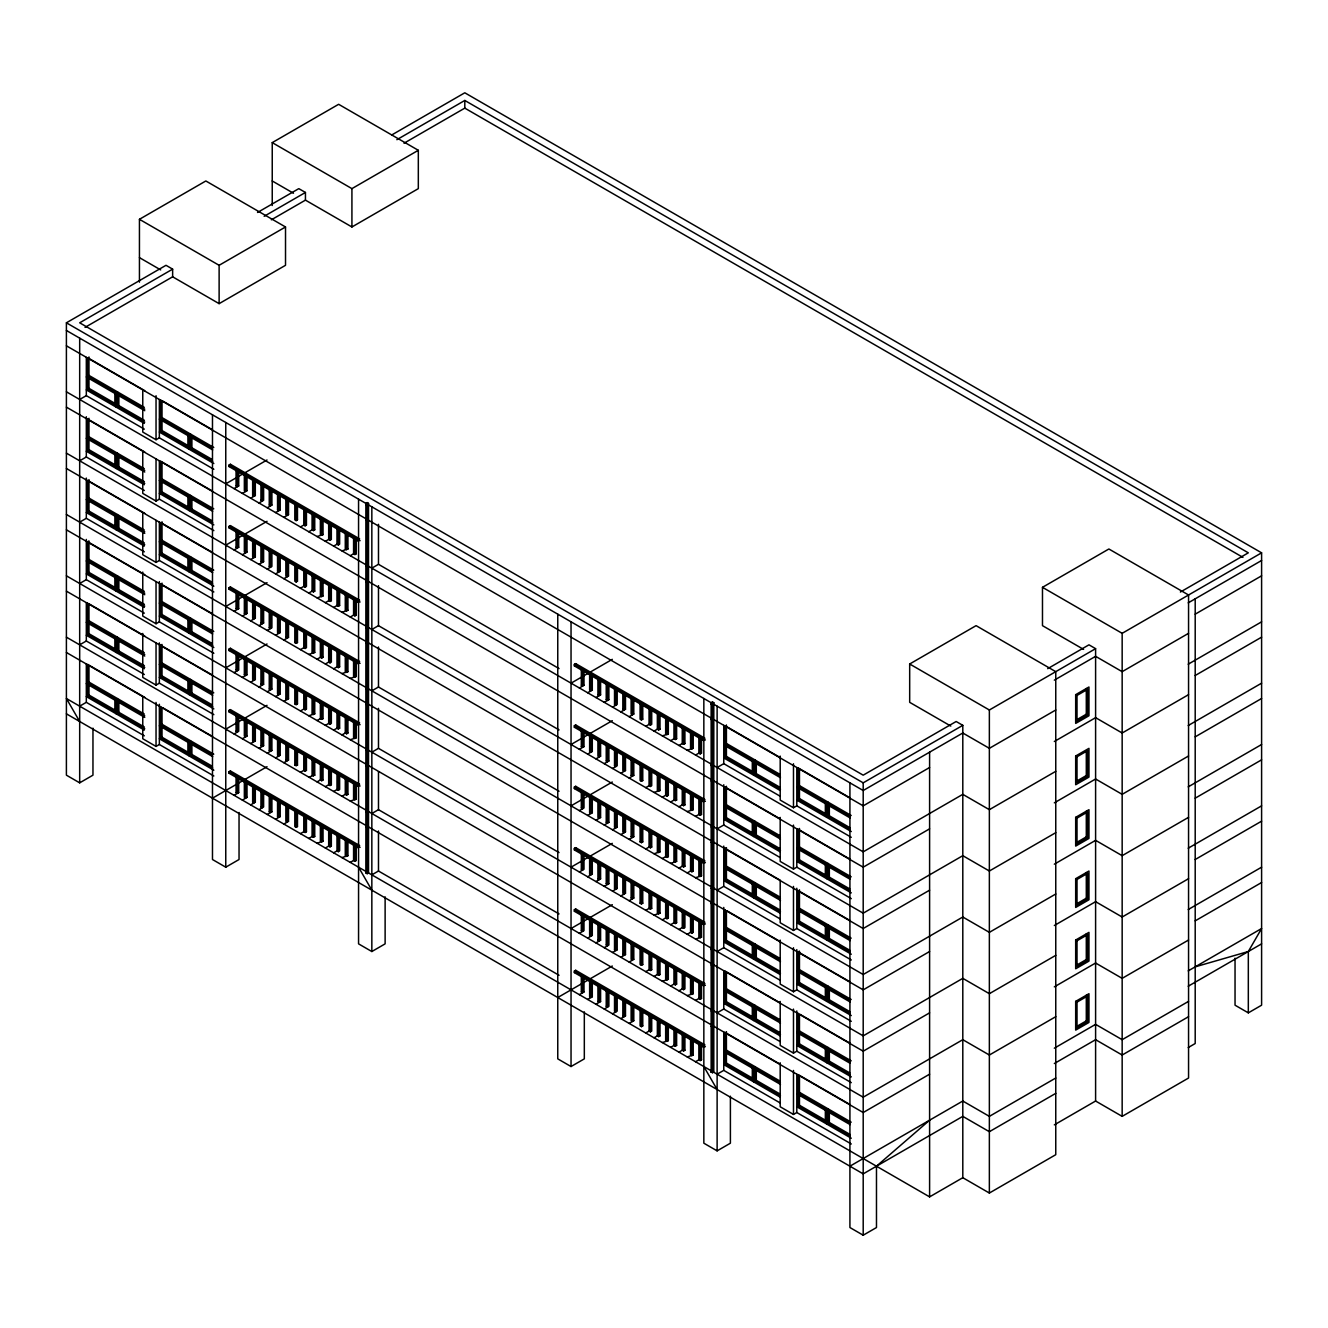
<?xml version="1.0" encoding="UTF-8"?>
<svg xmlns="http://www.w3.org/2000/svg" width="1328" height="1328" viewBox="0 0 1328 1328"><rect width="100%" height="100%" fill="white"/><g stroke="black" fill="none" stroke-linecap="round" stroke-linejoin="round"><path stroke-width="1.5" d="M391.876 134.892L464.8 92.794L1261.6 552.83L1261.6 1005.196L1248.32 1012.866L1248.32 951.512L1261.6 928.521L1188.211 970.884M929.6 1120.201L876.48 1166.2L876.48 1227.537L863.2 1235.206L849.92 1227.537L849.92 782.839M139.44 282.167L139.44 219.303L205.84 180.973L285.52 226.972L285.52 265.301L219.12 303.647L172.64 276.805L85.042 327.385M272.24 205.508L272.24 142.627L338.64 104.298L418.32 150.296L418.32 188.642L351.92 226.972L305.44 200.13L271.344 219.817M92.96 728.159L92.96 775.17L79.68 782.839L66.4 775.17L66.4 322.804L166 265.301L172.64 269.136L172.64 276.805M257.532 212.463L298.8 188.642L305.44 192.46L305.44 200.13M172.64 269.136L79.68 322.804L863.2 775.17L956.16 721.502L962.8 725.337L962.8 1177.704L929.6 1196.877L66.4 698.511L79.68 721.502M264.172 216.298L305.44 192.46M396.873 139.689L464.8 100.463L1248.32 552.83L1180.393 592.039M404.011 143.225L464.8 108.132L1242.942 557.378M139.44 219.303L219.12 265.301L285.52 226.972M272.24 142.627L351.92 188.626L418.32 150.296M144.752 390.664L87.648 357.697L87.648 376.189L88.976 375.426L144.304 407.364M87.648 389.137L88.976 388.357L116.2 404.077L114.872 404.841L87.648 389.137L87.648 377.733M79.68 399.479L86.32 395.644L144.32 429.143M117.528 391.909L114.872 393.437L114.872 404.841M117.528 394.98L117.528 406.385L118.856 405.621L144.387 420.345M144.752 452.001L87.648 419.034L87.648 437.526L88.976 436.763L144.304 468.701M87.648 450.474L88.976 449.694L116.2 465.414L114.872 466.194L87.648 450.474L87.648 439.07M79.68 460.816L86.32 456.981L144.32 490.48M160.688 399.861L160.688 418.37L162.016 417.59L213.758 447.47M117.528 453.246L114.872 454.774L114.872 466.194M160.688 431.301L162.016 430.538L189.24 446.258L187.912 447.021L160.688 431.301L160.688 419.897L162.016 419.133L162.016 430.538M142.76 390.067L142.76 432.065L156.04 439.734L159.36 437.825L213.841 469.282M117.528 456.317L117.528 467.722L118.856 466.958L144.387 481.682M190.568 434.073L187.912 435.617L187.912 447.021M191.896 436.381L190.568 437.144L190.568 448.549L212.679 461.314M144.752 513.338L87.648 480.371L87.648 498.863L88.976 498.1L144.304 530.038M190.568 448.549L191.896 447.785L212.314 459.571M87.648 511.811L88.976 511.048L116.2 526.751L114.872 527.531L87.648 511.811L87.648 500.407L88.976 499.627L88.976 511.048M79.68 522.153L86.32 518.318L144.32 551.817M212.43 491.078L160.688 461.198L160.688 479.707L162.016 478.927L213.758 508.807M116.2 515.347L117.528 514.583M160.688 492.638L162.016 491.875L189.24 507.595L187.912 508.358L160.688 492.638L160.688 481.234M142.76 451.404L142.76 493.402L156.04 501.071L159.36 499.162L213.841 530.619M144.752 593.168L87.648 560.2L87.648 541.708L88.976 540.944L88.976 559.437L144.304 591.375M118.856 528.295L118.856 516.891L117.528 517.654L117.528 529.059L118.856 528.295L144.387 543.019M358.394 541.226L229.08 466.576L229.08 465.032L230.408 464.269L359.622 538.869M229.08 466.576L230.408 464.269M190.568 495.41L187.912 496.954L187.912 508.358M237.38 469.83L236.052 470.593L236.052 485.932L237.38 486.695L237.38 471.357L238.708 470.593L238.708 485.932L234.06 488.604M87.648 560.2L88.976 559.437M225.76 483.824L267.028 459.986M191.896 509.122L191.896 497.718L190.568 498.481L190.568 509.886L191.896 509.122L212.314 520.908M236.052 485.932L238.708 485.932M87.648 573.148L88.976 572.385L116.2 588.088L114.872 588.868L87.648 573.148L87.648 561.744L88.976 560.98L88.976 572.385M79.68 583.49L86.32 579.655L144.32 613.154M242.36 493.402L247.008 490.713L247.008 475.391M212.43 552.415L160.688 522.535L160.688 541.044L162.016 540.264L213.758 570.144M262.28 484.205L260.952 484.969L260.952 500.307L262.28 501.071L262.28 485.733M252.652 495.51L255.308 495.51L255.308 480.172L253.98 480.952L253.98 496.274L252.652 495.51L252.652 480.172M250.66 498.199L255.308 495.51M117.528 575.92L114.872 577.464L114.872 588.868M270.58 489.003L269.252 489.766L269.252 505.088L270.58 505.868L270.58 490.53L271.908 489.766L271.908 505.088L267.26 507.777M160.688 553.975L162.016 553.212L189.24 568.932L187.912 569.695L160.688 553.975L160.688 542.571M260.952 500.307L262.28 499.544M142.76 512.741L142.76 554.739L156.04 562.408L159.36 560.499L213.841 591.956M258.96 502.98L263.608 500.307L263.608 484.969M117.528 578.991L117.528 590.396L118.856 589.632L144.387 604.356M358.394 602.563L229.08 527.913L229.08 526.369L230.408 525.606L359.622 600.206M229.08 527.913L230.408 525.606M269.252 505.088L271.908 505.088M190.568 556.747L187.912 558.291L187.912 569.695M237.38 531.167L236.052 531.93L236.052 547.269L237.38 548.032L237.38 532.694L238.708 531.93M277.552 509.886L280.208 509.886L280.208 494.547L278.88 495.327L278.88 510.649L277.552 509.886L277.552 494.547M275.56 512.575L280.208 509.886M87.648 603.045L87.648 621.537L88.976 620.774L144.304 652.712M225.76 545.161L267.028 521.323M190.568 559.818L190.568 571.223L191.896 570.459L212.314 582.245M283.86 517.356L288.508 514.683L288.508 499.345M236.052 547.269L238.708 547.269L238.708 533.856M87.648 634.485L88.976 633.722L116.2 649.442L114.872 650.205L87.648 634.485L87.648 623.081L88.976 622.317L88.976 633.722M234.06 549.958L238.708 547.269M305.108 508.923L303.78 509.703L303.78 525.025L305.108 525.805L306.436 525.025L306.436 509.703L305.108 510.467L305.108 525.805M79.68 644.827L86.32 640.992L144.32 674.491M294.816 504.524L294.816 519.862L296.144 520.626L297.472 519.862L297.472 504.524M242.36 554.739L247.008 552.066L247.008 536.728M212.43 613.752L160.688 583.872L160.688 602.381L162.016 601.601L213.758 631.481M262.28 545.542L260.952 546.306L260.952 561.644L262.28 562.408L262.28 547.07L263.608 546.306M300.46 526.95L305.108 524.261L306.436 525.025M252.652 556.847L255.308 556.847L255.308 541.509L253.98 542.289L253.98 557.611L252.652 556.847L252.652 541.509M250.66 559.536L255.308 556.847M117.528 637.257L114.872 638.801L114.872 650.205M270.58 550.34L269.252 551.103L269.252 566.442L270.58 567.205L270.58 551.867L271.908 551.103L271.908 566.442L267.26 569.114M160.688 615.312L162.016 614.549L189.24 630.269L187.912 631.032L160.688 615.312L160.688 603.908M308.76 531.748L313.408 529.059L314.736 529.822L314.736 514.484L313.408 515.247L313.408 530.586L312.08 529.822L312.08 514.484M313.408 530.586L314.736 529.822M260.952 561.644L263.608 561.644L263.608 548.232M142.76 572.069L142.76 616.076L156.04 623.745L159.36 621.836L213.841 653.293M258.96 564.334L263.608 561.644M367.192 502.598L365.864 503.378L365.864 872.928L367.192 873.691L368.52 872.928L368.52 503.378L367.192 502.598L367.192 873.691M331.336 524.079L330.008 524.842L330.008 540.181L328.68 539.4L328.68 524.079M368.52 503.378L365.864 504.906L368.52 504.906L712.472 703.475M117.528 640.328L117.528 651.733L118.856 650.969L144.387 665.71M317.06 536.529L323.036 534.62L323.036 519.281M358.394 663.9L229.08 589.25L229.08 587.706L230.408 586.943L359.622 661.543M229.08 589.25L230.408 586.943M269.252 566.442L270.58 565.662M338.308 528.096L336.98 528.859L336.98 544.198L338.308 544.961L339.636 544.198L339.636 528.859L338.308 529.623L338.308 544.961M189.24 618.865L190.568 618.101M325.36 541.326L330.008 538.637L331.336 539.4L331.336 525.988M330.008 540.181L331.336 539.4M238.708 593.267L237.38 594.031L237.38 609.369L236.052 608.606L236.052 593.267M277.552 571.223L280.208 571.223L280.208 555.884L278.88 556.664L278.88 571.986L277.552 571.223L277.552 555.884M275.56 573.912L280.208 571.223M144.752 697.349L87.648 664.382L87.648 682.874L88.976 682.111L144.304 714.049M225.76 606.498L267.028 582.66M212.43 693.598L160.688 663.718L160.688 645.209L162.016 644.445L162.016 662.954L213.758 692.818M333.66 546.123L338.308 543.434M190.568 621.155L190.568 632.56L191.896 631.796L212.314 643.582M283.86 578.709L288.508 576.02L288.508 560.682M236.052 608.606L238.708 608.606L238.708 595.193M87.648 695.822L88.976 695.059L116.2 710.779L114.872 711.542L87.648 695.822L87.648 684.418M234.06 611.295L238.708 608.606M305.108 570.26L303.78 571.04L303.78 586.362L305.108 587.142L306.436 586.362L306.436 571.04L305.108 571.804L305.108 587.142M341.96 550.904L347.936 548.995L347.936 533.657M79.68 706.164L86.32 702.346L144.32 735.828M294.816 565.861L294.816 581.199L296.144 581.963L297.472 581.199L297.472 565.861M244.352 613.403L247.008 613.403L247.008 598.065L245.68 598.828L245.68 614.167L244.352 613.403L244.352 598.065M242.36 616.076L247.008 613.403M160.688 663.718L162.016 662.954M350.26 555.702L354.908 553.012L356.236 553.776L356.236 538.454L354.908 539.218L354.908 554.556L353.58 553.776L353.58 538.454M354.908 554.556L356.236 553.776M263.608 607.643L262.28 608.407L262.28 623.745L260.952 622.981L260.952 607.643M300.46 588.287L305.108 585.598M250.66 620.873L255.308 618.184L255.308 602.846M117.528 698.594L114.872 700.138L114.872 711.542M270.58 611.677L269.252 612.44L269.252 627.779L270.58 628.542L270.58 613.204M160.688 676.649L162.016 675.886L189.24 691.606L187.912 692.369L160.688 676.649L160.688 665.245L162.016 664.481L162.016 675.886M308.76 593.085L313.408 590.396L314.736 591.159L314.736 575.821L313.408 576.601L313.408 591.923L312.08 591.159L312.08 575.821M313.408 591.923L314.736 591.159M260.952 622.981L263.608 622.981L263.608 609.569M142.76 633.423L142.76 677.413L156.04 685.082L159.36 683.173L213.841 714.63M258.96 625.671L263.608 622.981M330.008 584.635L328.68 585.416L328.68 600.737L331.336 600.737L331.336 585.416L330.008 586.179L330.008 601.518M117.528 701.665L117.528 713.07L118.856 712.306L144.387 727.047M317.06 597.866L323.036 595.957L323.036 580.618L321.708 581.382L321.708 596.72M358.394 725.237L229.08 650.587L229.08 649.043L230.408 648.28L359.622 722.88M229.08 650.587L230.408 648.28M371.84 568.152L378.48 564.317L559.038 668.565M269.252 627.779L270.58 626.999M267.26 630.451L271.908 627.779L271.908 612.44M338.308 589.433L336.98 590.196L336.98 605.535L338.308 606.298L339.636 605.535L339.636 590.196L338.308 590.977L338.308 606.298M189.24 680.202L190.568 679.438M325.36 602.663L330.008 599.974L331.336 600.737M237.38 653.841L236.052 654.604L236.052 669.943L237.38 670.706L237.38 655.368L238.708 654.604L238.708 669.943L234.06 672.632M191.896 681.729L190.568 682.492L190.568 693.897L212.679 706.679M275.56 635.249L280.208 632.56L280.208 617.238M225.76 667.835L267.028 643.997M333.66 607.46L338.308 604.771L339.636 605.535M285.852 637.357L288.508 637.357L288.508 622.019L287.18 622.782L287.18 638.121L285.852 637.357L285.852 622.019M190.568 693.897L191.896 693.133L212.314 704.919M283.86 640.046L288.508 637.357M236.052 669.943L237.38 669.179M305.108 631.613L303.78 632.377L303.78 647.699L305.108 648.479L306.436 647.699L306.436 632.377M341.96 612.241L347.936 610.332L347.936 594.994M294.816 627.198L294.816 642.536L297.472 642.536L297.472 627.198L296.144 627.961L296.144 643.3L297.472 642.536M244.352 674.74L247.008 674.74L247.008 659.402L245.68 660.165L245.68 675.504L244.352 674.74L244.352 659.402M242.36 677.413L247.008 674.74M160.688 706.562L160.688 725.055L162.016 724.291L213.758 754.155M350.26 617.039L354.908 614.349L356.236 615.113L356.236 599.791L354.908 600.555L354.908 615.893L353.58 615.113L353.58 599.791M354.908 615.893L356.236 615.113M263.608 668.98L262.28 669.744L262.28 685.082L260.952 684.318L260.952 668.98M300.46 649.624L305.108 646.935M250.66 682.21L255.308 679.521L255.308 664.199M270.58 673.014L269.252 673.777L269.252 689.116L270.58 689.879L270.58 674.541L271.908 673.777L271.908 689.116L267.26 691.788M160.688 737.986L162.016 737.223L189.24 752.943L187.912 753.706L160.688 737.986L160.688 726.582L162.016 725.818L162.016 737.223M308.76 654.422L314.736 652.496L314.736 637.158M260.952 684.318L263.608 684.318L263.608 670.906M142.76 696.752L142.76 738.75L156.04 746.419L159.36 744.51L213.841 775.967M258.96 687.008L263.608 684.318M330.008 645.989L328.68 646.753L328.68 662.091L330.008 662.855L331.336 662.091L331.336 646.753M317.06 659.203L321.708 656.53L323.036 657.294L323.036 641.955L321.708 642.719L321.708 658.057L320.38 657.294L320.38 641.955M358.394 786.574L229.08 711.924L229.08 710.38L230.408 709.617L359.622 784.217M321.708 658.057L323.036 657.294M229.08 711.924L230.408 709.617M371.84 629.489L378.48 625.671L559.038 729.902M269.252 689.116L271.908 689.116M338.308 650.77L336.98 651.533L336.98 666.872L338.308 667.635L339.636 666.872L339.636 653.459M339.636 651.533L338.308 652.314L338.308 667.635M190.568 740.775L187.912 742.302L187.912 753.706M325.36 664L330.008 661.311M237.38 715.178L236.052 715.941L236.052 731.28L237.38 732.043L237.38 716.705M191.896 743.066L190.568 743.829L190.568 755.234L212.679 768.016M275.56 696.586L280.208 693.897L280.208 678.575M225.76 729.172L267.028 705.334M333.66 668.797L338.308 666.108L339.636 666.872M285.852 698.694L288.508 698.694L288.508 683.356L287.18 684.119L287.18 699.458L285.852 698.694L285.852 683.356M190.568 755.234L191.896 754.47L212.314 766.256M283.86 701.383L288.508 698.694M236.052 731.28L237.38 730.516M234.06 733.969L238.708 731.28L238.708 715.941M305.108 692.95L303.78 693.714L303.78 709.052L305.108 709.816L306.436 709.052L306.436 693.714L305.108 694.478L305.108 709.816M341.96 673.578L347.936 671.669L347.936 656.331L346.608 657.094L346.608 672.433M294.816 703.873L297.472 703.873L297.472 688.535L296.144 689.298L296.144 704.637L294.816 703.873L294.816 688.535M296.144 704.637L297.472 703.873M242.36 738.75L247.008 736.077L247.008 722.648M350.26 678.376L356.236 676.467L356.236 661.128M262.28 729.553L260.952 730.317L260.952 745.655L262.28 746.419L262.28 731.081M300.46 710.961L305.108 708.272L306.436 709.052M252.652 740.858L255.308 740.858L255.308 725.536L253.98 726.3L253.98 741.638L252.652 740.858L252.652 725.536M250.66 743.547L255.308 740.858M270.58 734.351L269.252 735.114L269.252 750.453L270.58 751.216L270.58 735.878L271.908 735.114M308.76 715.759L314.736 713.833L314.736 698.495M260.952 745.655L263.608 745.655L263.608 730.317M258.96 748.345L263.608 745.655M330.008 707.326L328.68 708.09L328.68 723.428L330.008 724.192L331.336 723.428L331.336 708.09M317.06 720.54L321.708 717.867L323.036 718.631L323.036 703.292L321.708 704.056L321.708 719.394L320.38 718.631L320.38 703.292M358.394 847.911L229.08 773.261L229.08 771.717L230.408 770.954L359.622 845.554M321.708 719.394L323.036 718.631M229.08 773.261L230.408 770.954M371.84 690.842L378.48 687.008L559.038 791.239M269.252 750.453L271.908 750.453L271.908 737.023M267.26 753.125L271.908 750.453M338.308 712.107L336.98 712.87L336.98 728.209L338.308 728.972L339.636 728.209L339.636 712.87L338.308 713.651L338.308 728.972M325.36 725.337L330.008 722.648M237.38 776.515L236.052 777.278L236.052 792.617L237.38 793.38L237.38 778.059L238.708 777.278L238.708 792.617L234.06 795.306M275.56 757.923L280.208 755.234L280.208 739.912M212.48 798.178L267.028 766.688M333.66 730.134L338.308 727.445L339.636 728.209M285.852 760.031L288.508 760.031L288.508 744.693L287.18 745.456L287.18 760.795L285.852 760.031L285.852 744.693M283.86 762.72L288.508 760.031M236.052 792.617L238.708 792.617M305.108 754.287L303.78 755.051L303.78 770.389L305.108 771.153L306.436 770.389L306.436 756.96M306.436 755.051L305.108 755.815L305.108 771.153M341.96 734.915L346.608 732.243L347.936 733.006L347.936 717.668L346.608 718.431L346.608 733.77L347.936 733.006M294.816 749.872L294.816 765.21L297.472 765.21L297.472 751.797M294.816 765.21L297.472 765.21M242.36 800.087L247.008 797.414L247.008 782.076M350.26 739.713L356.236 737.804L356.236 722.465M262.28 790.89L260.952 791.654L260.952 806.992L262.28 807.756L262.28 792.434M300.46 772.298L305.108 769.609L306.436 770.389M252.652 802.195L255.308 802.195L255.308 786.873L253.98 787.637L253.98 802.975L252.652 802.195L252.652 786.873M250.66 804.884L255.308 802.195M271.908 796.451L270.58 797.215L270.58 812.553L269.252 811.79L269.252 796.451M308.76 777.096L314.736 775.17L314.736 759.848M260.952 806.992L262.28 806.229M258.96 809.682L263.608 806.992L263.608 791.654M330.008 768.663L328.68 769.427L328.68 784.765L330.008 785.529L331.336 784.765L331.336 771.336M331.336 769.427L330.008 770.19L330.008 785.529M317.06 781.877L321.708 779.204L323.036 779.968L323.036 764.629L321.708 765.393L321.708 780.731L320.38 779.968L320.38 764.629M321.708 780.731L323.036 779.968M371.84 752.179L378.48 748.345L559.038 852.576M269.252 811.79L271.908 811.79L271.908 798.36M267.26 814.462L271.908 811.79M338.308 773.444L336.98 774.224L336.98 789.546L338.308 790.309L339.636 789.546L339.636 774.224L338.308 774.988L338.308 790.309M325.36 786.674L330.008 783.985L331.336 784.765M277.552 816.571L280.208 816.571L280.208 801.249L278.88 802.012L278.88 817.351L277.552 816.571L277.552 801.249M275.56 819.26L280.208 816.571M333.66 791.471L338.308 788.782M283.86 824.057L288.508 821.368L288.508 806.03M306.436 816.388L305.108 817.152L305.108 832.49L306.436 831.726L306.436 818.297M341.96 796.252L346.608 793.58L347.936 794.343L347.936 779.005L346.608 779.768L346.608 795.107L345.28 794.343L345.28 779.005M346.608 795.107L347.936 794.343M703.674 740.576L574.36 665.909L574.36 664.382L575.688 663.618L704.902 738.219M212.48 414.817L212.48 859.515L225.76 867.184L239.04 859.515L239.04 812.487M574.36 665.909L575.688 663.618M294.816 811.209L294.816 826.547L296.144 827.311L297.472 826.547L297.472 811.209M350.26 801.05L356.236 799.141L356.236 783.802M582.66 669.179L581.332 669.943L581.332 685.281L582.66 686.045L582.66 670.706L583.988 669.943L583.988 685.281L579.34 687.954M300.46 833.635L305.108 830.946L306.436 831.726M571.04 683.173L612.308 659.335M308.76 838.433L313.408 835.744L314.736 836.507L314.736 821.185L313.408 821.949L313.408 837.287L312.08 836.507L312.08 821.185M313.408 837.287L314.736 836.507M581.332 685.281L583.988 685.281M331.336 830.764L330.008 831.527L330.008 846.866L328.68 846.102L328.68 830.764M317.06 843.214L323.036 841.305L323.036 825.966M371.84 813.516L378.48 809.682L559.038 913.913M338.308 834.781L336.98 835.561L336.98 850.883L338.308 851.663L339.636 850.883L339.636 835.561M587.64 692.751L592.288 690.062L592.288 674.724M607.56 683.555L606.232 684.318L606.232 699.657L607.56 700.42L607.56 685.082L608.888 684.318L608.888 699.657L604.24 702.329M325.36 848.011L330.008 845.322L331.336 846.102L331.336 832.673M330.008 846.866L331.336 846.102M597.932 694.859L600.588 694.859L600.588 679.521L599.26 680.285L599.26 695.623L597.932 694.859L597.932 679.521M595.94 697.549L600.588 694.859M615.86 688.336L614.532 689.099L614.532 704.438L615.86 705.201L615.86 689.879L617.188 689.099L617.188 704.438L612.54 707.127M333.66 852.808L338.308 850.119M606.232 699.657L608.888 699.657M341.96 857.589L347.936 855.68L347.936 840.342M703.674 801.913L574.36 727.246L574.36 725.719L575.688 724.955L704.902 799.556M574.36 727.246L575.688 724.955M614.532 704.438L615.86 703.674M350.26 862.387L354.908 859.714L356.236 860.478L356.236 845.139L354.908 845.903L354.908 861.241L353.58 860.478L353.58 845.139M354.908 861.241L356.236 860.478M583.988 731.28L582.66 732.043L582.66 747.382L581.332 746.618L581.332 731.28M622.832 709.235L625.488 709.235L625.488 693.897L624.16 694.66L624.16 709.999L622.832 709.235L622.832 693.897M620.84 711.924L625.488 709.235M571.04 744.51L612.308 720.672M629.14 716.705L633.788 714.032L633.788 698.694M581.332 746.618L583.988 746.618L583.988 733.189M579.34 749.291L583.988 746.618M650.388 708.272L649.06 709.036L649.06 724.374L650.388 725.138L651.716 724.374L651.716 709.036L650.388 709.816L650.388 725.138M365.864 872.928L367.192 872.164M371.84 874.853L378.48 871.019L559.038 975.267M640.096 703.873L640.096 719.195L641.424 719.975L642.752 719.195L642.752 703.873M589.632 751.399L592.288 751.399L592.288 736.077L590.96 736.841L590.96 752.163L589.632 751.399L589.632 736.077M587.64 754.088L592.288 751.399M607.56 744.892L606.232 745.655L606.232 760.994L607.56 761.757L607.56 746.419L608.888 745.655M645.74 726.3L650.388 723.611M595.94 758.886L600.588 756.196L600.588 740.858M615.86 749.673L614.532 750.453L614.532 765.775L615.86 766.555L615.86 751.216M654.04 731.081L658.688 728.408L660.016 729.172L660.016 713.833L658.688 714.597L658.688 729.935L657.36 729.172L657.36 713.833M658.688 729.935L660.016 729.172M606.232 760.994L608.888 760.994L608.888 747.564M604.24 763.666L608.888 760.994M712.472 701.948L711.144 702.711L711.144 1072.277L713.8 1072.277L713.8 702.711L712.472 701.948L712.472 1073.041M676.616 723.411L675.288 724.192L675.288 739.513L676.616 738.75L676.616 725.337M713.8 702.711L711.144 704.255L713.8 704.255L863.2 790.509L962.8 733.006L989.36 748.328L1055.76 709.999M662.34 735.878L668.316 733.952L668.316 718.631M703.674 863.25L574.36 788.583L574.36 787.056L575.688 786.292L704.902 860.893M574.36 788.583L575.688 786.292M614.532 765.775L615.86 765.011M612.54 768.464L617.188 765.775L617.188 750.453M683.588 727.445L682.26 728.209L682.26 743.547L683.588 744.311L684.916 743.547L684.916 728.209L683.588 728.972L683.588 744.311M670.64 740.675L675.288 737.986L676.616 738.75M582.66 791.853L581.332 792.617L581.332 807.955L582.66 808.719L582.66 793.38L583.988 792.617L583.988 807.955L579.34 810.628M620.84 773.261L625.488 770.572L625.488 757.159M571.04 805.847L587.192 796.518M590.777 794.443L612.308 782.009M678.94 745.456L683.588 742.784L684.916 743.547M631.132 775.369L633.788 775.369L633.788 760.031L632.46 760.795L632.46 776.133L631.132 775.369L631.132 760.031M629.14 778.042L633.788 775.369M581.332 807.955L582.66 807.192M650.388 769.609L649.06 770.373L649.06 785.711L650.388 786.475L651.716 785.711L651.716 770.373M687.24 750.254L693.216 748.328L693.216 733.006M640.096 765.21L640.096 780.532L641.424 781.312L642.752 780.532L642.752 765.21M589.632 812.736L592.288 812.736L592.288 797.414L590.96 798.178L590.96 813.516L589.632 812.736L589.632 797.414M587.64 815.425L592.288 812.736M695.54 755.051L700.188 752.362L701.516 753.125L701.516 737.787L700.188 738.567L700.188 753.889L698.86 753.125L698.86 737.787M700.188 753.889L701.516 753.125M608.888 806.992L607.56 807.756L607.56 823.094L606.232 822.331L606.232 806.992M645.74 787.637L650.388 784.948M780.399 757.657L725.088 725.719L725.088 744.211L726.416 743.448L779.951 774.357M595.94 820.223L600.588 817.533L600.588 802.195M358.56 499.145L358.56 943.859L371.84 951.529L385.12 943.859L385.12 896.832M615.86 811.01L614.532 811.79L614.532 827.112L615.86 827.892L615.86 812.553L617.188 811.79L617.188 827.112L612.54 829.801M654.04 792.418L660.016 790.509L660.016 777.096M606.232 822.331L608.888 822.331L608.888 808.901M604.24 825.003L608.888 822.331M725.088 745.755L725.088 757.159L726.416 756.379L751.93 771.12M713.8 765.592L711.144 765.592M662.34 797.215L666.988 794.526L668.316 795.306L668.316 779.968L666.988 780.731L666.988 796.07L665.66 795.306L665.66 779.968M703.674 924.587L574.36 849.92L574.36 848.393L575.688 847.629L704.902 922.23M666.988 796.07L668.316 795.306M574.36 849.92L575.688 847.629M717.12 767.501L723.76 763.666L780.001 796.136M614.532 827.112L617.188 827.112M683.588 788.782L682.26 789.546L682.26 804.884L683.588 805.648L684.916 804.884L684.916 791.471M684.916 789.546L683.588 790.309L683.588 805.648M670.64 802.012L675.288 799.323L676.616 800.087L676.616 784.748M950.798 726.067L909.68 702.329L909.68 664L976.08 625.654L1055.76 671.669L1055.76 1154.696L989.36 1193.042L962.8 1177.704M1083.598 649.392L1042.48 625.654L1042.48 587.325L1108.88 548.995L1188.56 594.994L1188.56 1078.021L1122.16 1116.367L1095.6 1101.028L1054.332 1124.866M582.66 853.19L581.332 853.954L581.332 869.292L582.66 870.056L582.66 854.717L583.988 853.954L583.988 869.292L579.34 871.965M673.96 784.748L673.96 800.087L676.616 800.087M620.84 834.598L625.488 831.909L625.488 816.571M754.968 759.931L752.312 761.459L752.312 772.863L753.64 772.099M571.04 867.184L612.308 843.346M678.94 806.793L683.588 804.121L684.916 804.884M631.132 836.706L633.788 836.706L633.788 821.368L632.46 822.132L632.46 837.47L631.132 836.706L631.132 821.368M629.14 839.379L633.788 836.706M581.332 869.292L582.66 868.529M650.388 830.946L649.06 831.71L649.06 847.048L650.388 847.812L651.716 847.048L651.716 831.71L650.388 832.49L650.388 847.812M687.24 811.591L693.216 809.682L693.216 794.343M754.968 763.002L754.968 774.407L756.296 773.643L780.117 787.388M640.096 841.869L642.752 841.869L642.752 826.547L641.424 827.311L641.424 842.649L640.096 841.869L640.096 826.547M641.424 842.649L642.752 841.869M589.632 858.751L589.632 874.073L592.288 874.073L592.288 860.66M587.64 876.762L592.288 874.073M695.54 816.388L700.188 813.699L701.516 814.462L701.516 799.124L700.188 799.904L700.188 815.226L698.86 814.462L698.86 799.124M607.56 867.566L606.232 868.329L606.232 883.668L607.56 884.431L607.56 869.093L608.888 868.329L608.888 883.668L604.24 886.34M700.188 815.226L701.516 814.462M645.74 848.974L650.388 846.285L651.716 847.048M597.932 878.87L600.588 878.87L600.588 863.532L599.26 864.312L599.26 879.634L597.932 878.87L597.932 863.532M780.399 818.994L725.088 787.056L725.088 805.548L726.416 804.785L779.951 835.694M595.94 881.56L600.588 878.87M615.86 872.347L614.532 873.127L614.532 888.449L615.86 889.229L615.86 873.89L617.188 873.127L617.188 888.449L612.54 891.138M654.04 853.755L660.016 851.846L660.016 836.507M606.232 883.668L608.888 883.668M725.088 807.092L725.088 818.496L726.416 817.733L751.93 832.457M713.8 826.929L711.144 826.929M662.34 858.552L666.988 855.863L668.316 856.643L668.316 841.305L666.988 842.068L666.988 857.407L665.66 856.643L665.66 841.305M703.674 985.924L574.36 911.274L574.36 909.73L575.688 908.966L704.902 983.567M666.988 857.407L668.316 856.643M574.36 911.274L575.688 908.966M717.12 828.838L723.76 825.003L780.001 857.473M614.532 888.449L617.188 888.449M684.916 850.883L683.588 851.646L683.588 866.985L682.26 866.221L682.26 850.883M849.87 797.763L798.128 767.883L798.128 786.392L799.456 785.612L851.198 815.492M670.64 863.349L676.616 861.424L676.616 846.102M582.66 914.527L581.332 915.291L581.332 930.629L582.66 931.393L582.66 916.054L583.988 915.291L583.988 930.629L579.34 933.302M620.84 895.935L625.488 893.246L625.488 877.908M754.968 821.268L753.64 822.032L753.64 836.507M571.04 928.521L612.308 904.683M678.94 868.13L683.588 865.458L684.916 866.221L684.916 852.808M798.128 787.919L798.128 799.323L799.456 798.56L824.987 813.284M683.588 866.985L684.916 866.221M631.132 898.043L633.788 898.043L633.788 882.705L632.46 883.469L632.46 898.807L631.132 898.043L631.132 882.705M629.14 900.716L633.788 898.043M780.2 756.08L780.2 800.087L793.48 807.756L796.8 805.847L851.281 837.304M581.332 930.629L582.66 929.866M780.399 898.824L725.088 866.885L725.088 848.393L726.416 847.629L726.416 866.122L779.951 897.031M650.388 892.283L649.06 893.063L649.06 908.385L650.388 909.165L651.716 908.385L651.716 893.063L650.388 893.827L650.388 909.165M725.088 818.496L752.312 834.216L753.64 833.436M687.24 872.928L691.888 870.238L693.216 871.019L693.216 855.68L691.888 856.444L691.888 871.782L690.56 871.019L690.56 855.68M691.888 871.782L693.216 871.019M754.968 824.339L754.968 835.744L756.296 834.98L780.117 848.725M640.096 903.223L642.752 903.223L642.752 887.884L641.424 888.648L641.424 903.986L640.096 903.223L640.096 887.884M1047.692 668.665L1088.96 644.827L1095.6 648.662L1095.6 1101.028M641.424 903.986L642.752 903.223M587.64 938.099L592.288 935.41L592.288 920.088M695.54 877.725L701.516 875.799L701.516 860.478M607.56 928.903L606.232 929.666L606.232 945.005L607.56 945.768L607.56 930.43M828.008 802.095L825.352 803.639L825.352 815.043L826.68 814.28M66.4 322.804L863.2 782.839L962.8 725.337M909.68 664L989.36 709.999L1095.6 648.662M1042.48 587.325L1122.16 633.323L1261.6 552.83M645.74 910.311L650.388 907.622L651.716 908.385M597.932 940.207L600.588 940.207L600.588 924.869L599.26 925.649L599.26 940.971L597.932 940.207L597.932 924.869M725.088 866.885L726.416 866.122M595.94 942.897L600.588 940.207M1054.332 680.152L1095.6 656.331L1122.16 671.669L1188.56 633.323M1188.211 602.862L1261.6 560.482M617.188 934.464L615.86 935.227L615.86 950.566L614.532 949.786L614.532 934.464M654.04 915.092L660.016 913.183L660.016 897.844M828.008 805.166L828.008 816.571L829.336 815.807L849.754 827.593M606.232 945.005L607.56 944.241M604.24 947.677L608.888 945.005L608.888 929.666M726.416 879.07L726.416 867.665L725.088 868.429L725.088 879.833L726.416 879.07L751.93 893.794M713.8 888.266L711.144 888.266M662.34 919.889L666.988 917.2L668.316 917.98L668.316 902.642L666.988 903.405L666.988 918.744L668.316 917.98M703.674 1047.261L574.36 972.611L574.36 971.067L575.688 970.303L704.902 1044.904M574.36 972.611L575.688 970.303M717.12 890.175L723.76 886.34L780.001 918.827M929.6 767.501L863.2 805.847L713.8 719.577L711.144 719.577M1195.2 614.167L1261.6 575.821M614.532 949.786L617.188 949.786L617.188 936.373M612.54 952.475L617.188 949.786M683.588 911.456L682.26 912.22L682.26 927.558L683.588 928.322L684.916 927.558L684.916 912.22L683.588 912.983L683.588 928.322M849.87 859.1L798.128 829.22L798.128 847.729L799.456 846.949L851.198 876.829M670.64 924.686L675.288 921.997L676.616 922.761L676.616 907.439L675.288 908.203L675.288 923.541L676.616 922.761M582.66 975.864L581.332 976.628L581.332 991.966L582.66 992.73L582.66 977.391L583.988 976.628L583.988 991.966L579.34 994.655M622.832 954.583L625.488 954.583L625.488 939.245L624.16 940.025L624.16 955.347L622.832 954.583L622.832 939.245M620.84 957.272L625.488 954.583M1075.68 694.66L1088.96 686.991L1088.96 715.759L1075.68 723.411L1075.68 694.66L1077.008 695.44L1087.632 689.298L1087.632 714.979L1077.008 721.121L1075.68 720.357L1086.304 714.215L1087.632 714.979M754.968 882.605L753.64 883.369L753.64 897.844M557.76 997.527L612.308 966.02M678.94 929.467L683.588 926.795M798.128 849.256L798.128 860.66L799.456 859.897L824.987 874.637M629.14 962.053L633.788 959.38L633.788 944.042M780.2 817.417L780.2 861.424L793.48 869.093L796.8 867.184L851.281 898.641M581.332 991.966L583.988 991.966M725.088 879.833L752.312 895.553L753.64 894.773M651.716 954.4L650.388 955.164L650.388 970.502L649.06 969.722L649.06 954.4M687.24 934.265L691.888 931.575L693.216 932.356L693.216 917.017L691.888 917.781L691.888 933.119L690.56 932.356L690.56 917.017M691.888 933.119L693.216 932.356M756.296 896.317L756.296 884.913L754.968 885.676L754.968 897.081L756.296 896.317L780.117 910.062M640.096 949.221L640.096 964.56L641.424 965.323L642.752 964.56L642.752 951.13M587.64 999.436L592.288 996.764L592.288 981.425M695.54 939.062L701.516 937.136L701.516 921.815M607.56 990.24L606.232 991.003L606.232 1006.342L607.56 1007.105L607.56 991.767L608.888 991.003L608.888 1006.342L604.24 1009.031M828.008 863.432L825.352 864.976L825.352 876.38L826.68 875.617M645.74 971.648L650.388 968.959L651.716 969.722L651.716 956.309M650.388 970.502L651.716 969.722M597.932 1001.544L600.588 1001.544L600.588 986.206L599.26 986.986L599.26 1002.308L597.932 1001.544L597.932 986.206M725.088 909.73L725.088 928.222L726.416 927.459L779.951 958.368M595.94 1004.234L600.588 1001.544M1054.332 741.505L1095.6 717.668L1122.16 733.006L1188.56 694.66M1188.211 664.199L1261.6 621.836M615.86 995.037L614.532 995.801L614.532 1011.139L615.86 1011.903L615.86 996.564L617.188 995.801L617.188 1011.139L612.54 1013.812M654.04 976.445L658.688 973.756L660.016 974.52L660.016 959.181L658.688 959.945L658.688 975.283L657.36 974.52L657.36 959.181M658.688 975.283L660.016 974.52M828.008 866.503L828.008 877.908L829.336 877.144L849.754 888.93M606.232 1006.342L607.56 1005.578M676.616 968.776L675.288 969.54L675.288 984.878L676.616 984.098L676.616 970.685M726.416 940.407L726.416 929.002L725.088 929.766L725.088 941.17L726.416 940.407L751.93 955.131M713.8 949.603L711.144 949.603M662.34 981.226L668.316 979.317L668.316 963.979M717.12 951.512L723.76 947.677L780.001 980.164M929.6 828.838L863.2 867.184L713.8 780.914L711.144 780.914M1195.2 675.504L1261.6 637.158M614.532 1011.139L615.86 1010.359M683.588 972.793L682.26 973.557L682.26 988.895L683.588 989.659L684.916 988.895L684.916 973.557M849.87 920.437L798.128 890.557L798.128 909.066L799.456 908.286L851.198 938.166M670.64 986.023L675.288 983.334L676.616 984.098M622.832 1015.92L625.488 1015.92L625.488 1000.582L624.16 1001.362L624.16 1016.684L622.832 1015.92L622.832 1000.582M620.84 1018.609L625.488 1015.92M1075.68 755.997L1088.96 748.345L1088.96 777.096L1075.68 784.748L1075.68 755.997L1077.008 756.777L1087.632 750.635L1087.632 776.316L1077.008 782.458L1075.68 781.694L1086.304 775.552L1087.632 776.316M754.968 943.942L752.312 945.486L752.312 956.89L753.64 956.11M1055.76 771.336L989.36 809.682L962.8 794.343L863.2 851.846L712.472 764.828M678.94 990.821L683.588 988.132M798.128 910.593L798.128 921.997L799.456 921.234L824.987 935.974M629.14 1023.407L633.788 1020.717L633.788 1005.379M780.2 880.763L780.2 922.761L793.48 930.43L796.8 928.521L851.281 959.978M650.388 1014.957L649.06 1015.737L649.06 1031.059L650.388 1031.839L651.716 1031.059L651.716 1015.737L650.388 1016.501L650.388 1031.839M687.24 995.602L693.216 993.693L693.216 980.263M756.296 957.654L756.296 946.25L754.968 947.013L754.968 958.418L756.296 957.654L780.117 971.399M557.76 614.167L557.76 1058.864L571.04 1066.533L584.32 1058.864L584.32 1011.836M640.096 1010.558L640.096 1025.897L641.424 1026.66L642.752 1025.897L642.752 1010.558M695.54 1000.399L700.188 997.71L701.516 998.473L701.516 983.152L700.188 983.915L700.188 999.254L698.86 998.473L698.86 983.152M826.68 925.55L828.008 924.786M700.188 999.254L701.516 998.473M645.74 1032.985L650.388 1030.296M780.399 1003.005L725.088 971.067L725.088 989.559L726.416 988.796L779.951 1019.705M1054.332 802.842L1095.6 779.005L1122.16 794.343L1188.56 755.997M1188.211 725.536L1261.6 683.173M849.87 1000.283L798.128 970.403L798.128 951.894L799.456 951.13L799.456 969.639L851.198 999.503M798.128 921.997L825.352 937.717L826.68 936.954M654.04 1037.782L658.688 1035.093L660.016 1035.857L660.016 1020.518L658.688 1021.298L658.688 1036.62L657.36 1035.857L657.36 1020.518M658.688 1036.62L660.016 1035.857M828.008 927.84L828.008 939.245L829.336 938.481L849.754 950.267M676.616 1030.113L675.288 1030.877L675.288 1046.215L676.616 1045.435L676.616 1032.022M725.088 991.103L725.088 1002.507L726.416 1001.744L751.93 1016.468M713.8 1010.94L711.144 1010.94M662.34 1042.563L668.316 1040.654L668.316 1025.316M717.12 1012.849L723.76 1009.014L780.001 1041.501M929.6 890.175L863.2 928.521L713.8 842.267L711.144 842.267M1195.2 736.841L1261.6 698.495M683.588 1034.13L682.26 1034.894L682.26 1050.232L683.588 1050.996L684.916 1050.232L684.916 1034.894L683.588 1035.674L683.588 1050.996M798.128 970.403L799.456 969.639M670.64 1047.36L675.288 1044.671L676.616 1045.435M1075.68 817.334L1088.96 809.682L1088.96 838.433L1075.68 846.102L1075.68 817.334L1077.008 818.114L1087.632 811.972L1087.632 837.653L1077.008 843.795L1075.68 843.031L1086.304 836.889L1087.632 837.653M754.968 1005.279L752.312 1006.823L752.312 1018.227L753.64 1017.464M1055.76 832.673L989.36 871.019L962.8 855.68L863.2 913.183L712.472 826.165M678.94 1052.158L683.588 1049.469L684.916 1050.232M799.456 982.571L799.456 971.166L798.128 971.93L798.128 983.334L799.456 982.571L824.987 997.311M780.2 940.108L780.2 984.098L793.48 991.767L796.8 989.858L851.281 1021.315M687.24 1056.939L693.216 1055.03L693.216 1039.691M756.296 1018.991L756.296 1007.587L754.968 1008.35L754.968 1019.755L756.296 1018.991L780.117 1032.736M695.54 1061.736L700.188 1059.047L701.516 1059.81L701.516 1044.489L700.188 1045.252L700.188 1060.591L698.86 1059.81L698.86 1044.489M826.68 986.887L828.008 986.123M700.188 1060.591L701.516 1059.81M780.399 1064.342L725.088 1032.404L725.088 1050.913L726.416 1050.133L779.951 1081.042M1054.332 864.179L1095.6 840.342L1122.16 855.68L1188.56 817.334M1188.211 786.873L1261.6 744.51M798.128 983.334L825.352 999.054L826.68 998.291M829.336 999.818L829.336 988.414L828.008 989.177L828.008 1000.582L829.336 999.818L849.754 1011.604M725.088 1052.44L725.088 1063.844L726.416 1063.081L751.93 1077.805M711.144 1072.277L712.472 1071.513M717.12 1074.186L723.76 1070.368L780.001 1102.838M929.6 951.512L863.2 989.858L713.8 903.604L711.144 903.604M1195.2 798.178L1261.6 759.832M798.128 1013.231L798.128 1031.74L799.456 1030.976L851.198 1060.84M1075.68 878.688L1088.96 871.019L1088.96 899.77L1075.68 907.439L1075.68 878.688L1077.008 879.451L1087.632 873.309L1087.632 899.006L1077.008 905.132L1075.68 904.368L1086.304 898.226L1087.632 899.006M754.968 1066.616L752.312 1068.16L752.312 1079.564L753.64 1078.801M1055.76 894.01L989.36 932.356L962.8 917.017L863.2 974.52L712.472 887.502M799.456 1043.908L799.456 1032.503L798.128 1033.267L798.128 1044.671L799.456 1043.908L824.987 1058.648M780.2 1001.445L780.2 1045.435L793.48 1053.104L796.8 1051.195L851.281 1082.652M756.296 1080.328L756.296 1068.924L754.968 1069.687L754.968 1081.092L756.296 1080.328L780.117 1094.073M828.008 1047.46L825.352 1048.987L825.352 1060.391L826.68 1059.628M1054.332 925.516L1095.6 901.679L1122.16 917.017L1188.56 878.688M1188.211 848.21L1261.6 805.847M828.008 1050.514L828.008 1061.919L829.336 1061.155L849.754 1072.941M929.6 1012.849L863.2 1051.195L713.8 964.941L711.144 964.941M1195.2 859.515L1261.6 821.169M849.87 1104.448L798.128 1074.584L798.128 1093.077L799.456 1092.313L851.198 1122.193M1075.68 940.025L1088.96 932.356L1088.96 961.107L1075.68 968.776L1075.68 940.025L1077.008 940.788L1087.632 934.646L1087.632 960.343L1077.008 966.469L1075.68 965.705L1086.304 959.563L1087.632 960.343M703.84 698.495L703.84 1143.192L717.12 1150.861L730.4 1143.192L730.4 1096.181M1055.76 955.347L989.36 993.693L962.8 978.354L863.2 1035.857L712.472 948.839M798.128 1094.604L798.128 1106.008L799.456 1105.245L824.987 1119.985M780.2 1062.782L780.2 1106.772L793.48 1114.441L796.8 1112.532L851.281 1143.989M828.008 1108.797L825.352 1110.324L825.352 1121.728L826.68 1120.965M1054.332 986.853L1095.6 963.016L1122.16 978.354L1188.56 940.025M1188.211 909.547L1261.6 867.184M828.008 1111.851L828.008 1123.256L829.336 1122.492L849.754 1134.278M929.6 1074.186L863.2 1112.532L713.8 1026.278L711.144 1026.278M1195.2 920.852L1261.6 882.522M1075.68 1001.362L1088.96 993.693L1088.96 1022.444L1075.68 1030.113L1075.68 1001.362L1077.008 1002.125L1087.632 995.983L1087.632 1021.68L1077.008 1027.806L1075.68 1027.042L1086.304 1020.9L1087.632 1021.68M1055.76 1016.684L989.36 1055.03L962.8 1039.691L863.2 1097.194L712.472 1010.176M849.92 1166.2L962.8 1101.028L989.36 1116.367L1055.76 1078.021M1054.332 1048.19L1095.6 1024.353L1122.16 1039.691L1188.56 1001.362M1054.332 1063.529L1095.6 1039.691L1122.16 1055.03L1188.56 1016.684M1188.211 986.223L1261.6 943.859M1055.76 1093.359L989.36 1131.705L962.8 1116.367L863.2 1173.869L66.4 713.833M1188.211 1047.56L1195.2 1043.526L1195.2 598.828M1195.2 966.85L1248.32 951.512M272.24 180.973L293.488 193.241M1087.632 689.298L1086.304 688.535L1086.304 714.215M139.44 257.632L160.688 269.899M66.4 330.473L367.192 504.142M1248.32 1012.866L1235.04 1005.196L1235.04 958.169M1087.632 934.646L1086.304 933.883L1086.304 959.563M162.481 400.89L212.43 429.741M66.4 345.811L367.192 519.464L365.864 520.244L368.52 520.244L710.746 717.817M87.648 376.189L144.752 409.157M160.688 418.37L212.43 448.233M725.088 744.211L780.399 776.15M798.128 786.392L849.87 816.255M86.32 376.953L144.752 410.701M159.36 419.133L212.679 449.91M723.76 744.975L780.482 777.727M796.8 787.155L850.119 817.932M229.08 465.032L360.087 540.679M574.36 664.382L705.367 740.011M117.528 406.385L144.752 422.105M725.088 757.159L752.312 772.863M754.968 774.407L780.482 789.147M798.128 799.323L825.352 815.043M828.008 816.571L850.119 829.336M86.32 389.901L144.32 423.383M159.36 432.065L213.841 463.522M723.76 757.923L780.001 790.392M796.8 800.087L851.281 831.544M245.68 489.949L247.008 490.713M287.18 513.919L288.508 514.683M296.144 519.082L297.472 519.862M321.708 533.856L323.036 534.62M346.608 548.232L347.936 548.995M590.96 689.298L592.288 690.062M632.46 713.252L633.788 714.032M641.424 718.431L642.752 719.195M666.988 733.189L668.316 733.952M691.888 747.564L693.216 748.328M675.288 739.513L673.96 738.75L673.96 723.411M66.4 391.81L367.192 565.479L365.864 566.243L368.52 566.243L710.746 763.816M1087.632 995.983L1086.304 995.22L1086.304 1020.9M66.4 407.148L367.192 580.817L365.864 581.581L367.192 582.345L368.52 581.581L710.746 779.154M87.648 437.526L144.752 470.494M160.688 479.707L212.43 509.57M725.088 805.548L780.399 837.487M798.128 847.729L849.87 877.592M86.32 438.29L144.752 472.038M159.36 480.47L212.679 511.247M723.76 806.312L780.482 839.08M796.8 848.492L850.119 879.285M229.08 526.369L360.087 602.016M574.36 725.719L705.367 801.348M117.528 467.722L144.752 483.442M190.568 509.886L212.679 522.668M754.968 835.744L780.482 850.484M798.128 860.66L825.352 876.38M828.008 877.908L850.119 890.69M86.32 451.238L144.32 484.72M159.36 493.402L213.841 524.859M723.76 819.26L780.001 851.729M796.8 861.424L851.281 892.881M245.68 551.286L247.008 552.066M287.18 575.256L288.508 576.02M296.144 580.419L297.472 581.199M321.708 595.193L323.036 595.957M346.608 609.569L347.936 610.332M599.26 755.433L600.588 756.196M624.16 769.808L625.488 770.572M641.424 779.768L642.752 780.532M658.688 789.745L660.016 790.509M691.888 808.901L693.216 809.682M66.4 453.147L367.192 626.816L365.864 627.58L368.52 627.58L710.746 825.169M725.088 848.393L780.399 880.331M66.4 468.485L367.192 642.154L365.864 642.918L368.52 642.918L710.746 840.491M87.648 498.863L144.752 531.831M160.688 541.044L212.43 570.907M798.128 909.066L849.87 938.946M86.32 499.627L144.752 533.375M159.36 541.807L212.679 572.6M723.76 867.665L780.482 900.417M796.8 909.829L850.119 940.622M229.08 587.706L360.087 663.353M574.36 787.056L705.367 862.685M117.528 529.059L144.752 544.779M190.568 571.223L212.679 584.005M754.968 897.081L780.482 911.821M828.008 939.245L850.119 952.027M86.32 512.575L144.32 546.057M159.36 554.739L213.841 586.196M723.76 880.597L780.001 913.066M796.8 922.761L851.281 954.218M253.98 617.42L255.308 618.184M278.88 631.796L280.208 632.56M313.408 651.733L314.736 652.496M346.608 670.906L347.936 671.669M354.908 675.686L356.236 676.467M599.26 816.77L600.588 817.533M624.16 831.145L625.488 831.909M658.688 851.082L660.016 851.846M675.288 860.66L676.616 861.424M700.188 875.036L701.516 875.799M294.816 642.536L296.144 643.3M66.4 514.484L367.192 688.153L365.864 688.917L368.52 688.917L710.746 886.506M87.648 541.708L144.752 574.675M726.881 910.759L780.399 941.668M798.128 951.894L849.87 981.774M66.4 529.822L367.192 703.491L365.864 704.255L367.192 705.019L368.52 704.255L710.746 901.828M160.688 602.381L212.43 632.261M725.088 928.222L780.399 960.161M86.32 560.98L144.752 594.712M159.36 603.144L212.679 633.937M723.76 929.002L780.482 961.754M796.8 971.166L850.119 1001.959M229.08 649.043L360.087 724.69M574.36 848.393L705.367 924.022M117.528 590.396L144.752 606.116M190.568 632.56L212.679 645.342M725.088 941.17L752.312 956.89M754.968 958.418L780.482 973.158M828.008 1000.582L850.119 1013.364M86.32 573.912L144.32 607.394M159.36 616.076L213.841 647.533M723.76 941.934L780.001 974.403M796.8 984.098L851.281 1015.555M253.98 678.757L255.308 679.521M278.88 693.133L280.208 693.897M313.408 713.07L314.736 713.833M354.908 737.023L356.236 737.804M624.16 892.482L625.488 893.246M658.688 912.419L660.016 913.183M700.188 936.373L701.516 937.136M346.608 733.77L345.28 733.006L345.28 717.668M589.632 874.073L590.96 874.853L590.96 859.515M666.988 918.744L665.66 917.98L665.66 902.642M675.288 923.541L673.96 922.761L673.96 907.439M66.4 575.821L367.192 749.49L365.864 750.254L368.52 750.254L710.746 947.843M89.441 604.074L144.752 636.012M160.688 645.209L212.43 675.089M799.904 1014.277L849.87 1043.111M66.4 591.159L367.192 764.828L365.864 765.592L368.52 765.592L710.746 963.165M87.648 621.537L144.752 654.505M725.088 989.559L780.399 1021.498M798.128 1031.74L849.87 1061.62M86.32 622.317L144.752 656.049M159.36 664.481L212.679 695.274M723.76 990.339L780.482 1023.091M796.8 1032.503L850.119 1063.296M229.08 710.38L360.087 786.027M574.36 909.73L705.367 985.376M117.528 651.733L144.752 667.453M725.088 1002.507L752.312 1018.227M754.968 1019.755L780.482 1034.495M798.128 1044.671L825.352 1060.391M828.008 1061.919L850.119 1074.701M86.32 635.249L144.32 668.731M159.36 677.413L213.841 708.87M723.76 1003.271L780.001 1035.74M796.8 1045.435L851.281 1076.892M245.68 735.314L247.008 736.077M278.88 754.47L280.208 755.234M313.408 774.407L314.736 775.17M354.908 798.36L356.236 799.141M590.96 934.646L592.288 935.41M632.46 958.617L633.788 959.38M641.424 963.779L642.752 964.56M666.988 978.553L668.316 979.317M691.888 992.929L693.216 993.693M675.288 984.878L673.96 984.098L673.96 968.776M66.4 637.174L367.192 810.827L365.864 811.591L368.52 811.591L710.746 1009.18M162.481 707.592L212.43 736.426M66.4 652.496L367.192 826.165L365.864 826.929L368.52 826.929L710.746 1024.502M87.648 682.874L144.752 715.858M160.688 725.055L212.43 754.935M725.088 1050.913L780.399 1082.851M798.128 1093.077L849.87 1122.957M86.32 683.654L144.752 717.386M159.36 725.818L212.679 756.611M723.76 1051.676L780.482 1084.428M796.8 1093.84L850.119 1124.633M229.08 771.717L360.087 847.364M574.36 971.067L705.367 1046.713M117.528 713.07L144.752 728.79M725.088 1063.844L752.312 1079.564M754.968 1081.092L780.482 1095.832M798.128 1106.008L825.352 1121.728M828.008 1123.256L850.119 1136.038M86.32 696.586L144.32 730.068M159.36 738.75L213.841 770.207M723.76 1064.608L780.001 1097.077M796.8 1106.772L851.281 1138.229M245.68 796.651L247.008 797.414M287.18 820.604L288.508 821.368M296.144 825.784L297.472 826.547M321.708 840.541L323.036 841.305M346.608 854.917L347.936 855.68M590.96 995.983L592.288 996.764M632.46 1019.954L633.788 1020.717M641.424 1025.116L642.752 1025.897M666.988 1039.89L668.316 1040.654M691.888 1054.266L693.216 1055.03M305.108 832.49L303.78 831.726L303.78 816.388M675.288 1046.215L673.96 1045.435L673.96 1030.113M703.84 1066.533L717.12 1089.524M358.56 867.184L371.84 890.175M1122.16 633.323L1122.16 1116.367M1086.304 751.847L1086.304 775.552M1086.304 811.209L1086.304 836.889M1086.304 872.546L1086.304 898.226M1077.008 695.44L1077.008 721.121M1077.008 756.777L1077.008 782.458M1077.008 818.114L1077.008 843.795M1077.008 879.451L1077.008 905.132M1077.008 940.788L1077.008 966.469M1077.008 1002.125L1077.008 1027.806M989.36 709.999L989.36 1193.042M929.6 752.163L929.6 1196.877M863.2 782.839L863.2 1235.206M829.336 806.295L829.336 815.807M829.336 865.74L829.336 877.144M829.336 927.077L829.336 938.481M829.336 1051.66L829.336 1061.155M829.336 1112.997L829.336 1122.492M826.68 804.403L826.68 817.334M826.68 865.74L826.68 878.671M826.68 927.077L826.68 940.008M826.68 988.414L826.68 1001.362M826.68 1049.751L826.68 1062.699M826.68 1111.088L826.68 1124.036M825.352 926.313L825.352 937.717M825.352 987.65L825.352 999.054M799.456 769.178L799.456 785.612M799.456 789.048L799.456 798.56M799.456 828.456L799.456 846.949M799.456 848.492L799.456 859.897M799.456 889.793L799.456 908.286M799.456 909.829L799.456 921.234M799.456 1014.526L799.456 1030.976M799.456 1075.863L799.456 1092.313M799.456 1095.749L799.456 1105.245M796.8 767.551L796.8 805.847M796.8 828.888L796.8 867.184M796.8 888.266L796.8 928.521M796.8 949.603L796.8 989.858M796.8 1010.94L796.8 1051.195M796.8 1074.236L796.8 1112.532M793.48 763.749L793.48 807.756M793.48 825.086L793.48 869.093M793.48 886.423L793.48 930.43M793.48 947.76L793.48 991.767M793.48 1009.097L793.48 1053.104M793.48 1070.451L793.48 1114.441M756.296 762.239L756.296 773.643M756.296 823.576L756.296 834.98M753.64 760.695L753.64 775.17M753.64 944.706L753.64 959.181M753.64 1006.043L753.64 1020.518M753.64 1067.397L753.64 1081.855M752.312 822.812L752.312 834.216M752.312 884.149L752.312 895.553M726.416 724.955L726.416 743.448M726.416 744.975L726.416 756.379M726.416 786.292L726.416 804.785M726.416 806.312L726.416 817.733M726.416 911.025L726.416 927.459M726.416 972.362L726.416 988.796M726.416 992.232L726.416 1001.744M726.416 1031.64L726.416 1050.133M726.416 1051.676L726.416 1063.081M723.76 725.37L723.76 763.666M723.76 784.748L723.76 825.003M723.76 846.085L723.76 886.34M723.76 907.439L723.76 947.677M723.76 970.735L723.76 1009.014M723.76 1032.072L723.76 1070.368M717.12 706.164L717.12 1150.861M700.188 861.241L700.188 876.563M700.188 922.578L700.188 937.917M698.86 860.478L698.86 875.799M698.86 921.815L698.86 937.136M691.888 733.77L691.888 749.108M691.888 795.107L691.888 810.445M691.888 979.118L691.888 994.456M691.888 1040.455L691.888 1055.793M690.56 733.006L690.56 748.328M690.56 794.343L690.56 809.682M690.56 978.354L690.56 993.693M690.56 1039.691L690.56 1055.03M683.588 974.32L683.588 989.659M675.288 785.529L675.288 800.85M675.288 846.866L675.288 862.187M673.96 846.102L673.96 861.424M666.988 719.394L666.988 734.733M666.988 964.742L666.988 980.081M666.988 1026.079L666.988 1041.418M665.66 718.631L665.66 733.952M665.66 963.979L665.66 979.317M665.66 1025.316L665.66 1040.654M658.688 775.934L658.688 791.272M658.688 837.271L658.688 852.609M658.688 898.608L658.688 913.946M657.36 775.17L657.36 790.509M657.36 836.507L657.36 851.846M657.36 897.844L657.36 913.183M650.388 771.153L650.388 786.475M641.424 704.637L641.424 719.975M641.424 765.974L641.424 781.312M641.424 949.985L641.424 965.323M641.424 1011.322L641.424 1026.66M632.46 699.458L632.46 714.796L631.132 714.032L631.132 698.694M632.46 944.806L632.46 960.144L631.132 959.38L631.132 944.042M632.46 1006.143L632.46 1021.481L631.132 1020.717L631.132 1005.379M624.16 755.997L624.16 771.336L622.832 770.572L622.832 755.234M624.16 817.334L624.16 832.673L622.832 831.909L622.832 816.571M624.16 878.688L624.16 894.01L622.832 893.246L622.832 877.908M599.26 741.622L599.26 756.96L597.932 756.196L597.932 740.858M599.26 802.959L599.26 818.297L597.932 817.533L597.932 802.195M590.96 675.504L590.96 690.826L589.632 690.062L589.632 674.724M590.96 920.852L590.96 936.19L589.632 935.41L589.632 920.088M590.96 982.189L590.96 997.527L589.632 996.764L589.632 981.425M571.04 621.819L571.04 1066.533M464.8 100.463L464.8 108.132M378.48 524.328L378.48 564.317M378.48 585.665L378.48 625.671M378.48 647.002L378.48 687.008M378.48 708.339L378.48 748.345M378.48 771.668L378.48 809.682M378.48 831.013L378.48 871.019M371.84 506.815L371.84 951.529M354.908 661.892L354.908 677.23M354.908 723.229L354.908 738.567M354.908 784.566L354.908 799.904M353.58 661.128L353.58 676.467M353.58 722.465L353.58 737.804M353.58 783.802L353.58 799.141M351.92 188.626L351.92 226.972M346.608 534.42L346.608 549.759M346.608 595.757L346.608 611.096M346.608 841.105L346.608 856.444M345.28 533.657L345.28 548.995M345.28 594.994L345.28 610.332M345.28 656.331L345.28 671.669M345.28 840.342L345.28 855.68M338.308 836.325L338.308 851.663M330.008 647.516L330.008 662.855M330.008 708.853L330.008 724.192M321.708 520.045L321.708 535.383M321.708 826.73L321.708 842.068M320.38 519.281L320.38 534.62M320.38 580.618L320.38 595.957M320.38 825.966L320.38 841.305M313.408 637.938L313.408 653.26M313.408 699.275L313.408 714.597M313.408 760.612L313.408 775.934M312.08 637.158L312.08 652.496M312.08 698.495L312.08 713.833M312.08 759.848L312.08 775.17M305.108 633.141L305.108 648.479M296.144 505.287L296.144 520.626M296.144 566.624L296.144 581.963M296.144 750.635L296.144 765.974M296.144 811.972L296.144 827.311M287.18 500.108L287.18 515.447L285.852 514.683L285.852 499.345M287.18 561.445L287.18 576.784L285.852 576.02L285.852 560.682M287.18 806.81L287.18 822.132L285.852 821.368L285.852 806.03M278.88 618.001L278.88 633.323L277.552 632.56L277.552 617.238M278.88 679.338L278.88 694.677L277.552 693.897L277.552 678.575M278.88 740.675L278.88 756.014L277.552 755.234L277.552 739.912M253.98 603.626L253.98 618.948L252.652 618.184L252.652 602.846M253.98 664.963L253.98 680.301L252.652 679.521L252.652 664.199M245.68 476.154L245.68 491.493L244.352 490.713L244.352 475.391M245.68 537.491L245.68 552.83L244.352 552.066L244.352 536.728M245.68 721.502L245.68 736.841L244.352 736.077L244.352 720.739M245.68 782.839L245.68 798.178L244.352 797.414L244.352 782.076M225.76 422.487L225.76 867.184M219.12 265.301L219.12 303.647M191.896 438.273L191.896 447.785M191.896 559.055L191.896 570.459M191.896 620.392L191.896 631.796M191.896 683.638L191.896 693.133M191.896 744.975L191.896 754.47M189.24 436.381L189.24 449.312M189.24 497.718L189.24 510.649M189.24 559.055L189.24 571.986M189.24 620.392L189.24 633.34M189.24 681.729L189.24 694.677M189.24 743.066L189.24 756.014M187.912 619.628L187.912 631.032M187.912 680.965L187.912 692.369M162.016 401.156L162.016 417.59M162.016 462.493L162.016 478.927M162.016 480.47L162.016 491.875M162.016 521.771L162.016 540.264M162.016 541.807L162.016 553.212M162.016 583.108L162.016 601.601M162.016 603.144L162.016 614.549M162.016 707.841L162.016 724.291M159.36 399.529L159.36 437.825M159.36 460.866L159.36 499.162M159.36 522.203L159.36 560.499M159.36 581.581L159.36 621.836M159.36 642.918L159.36 683.173M159.36 704.255L159.36 744.51M156.04 395.727L156.04 439.734M156.04 459.073L156.04 501.071M156.04 520.41L156.04 562.408M156.04 581.747L156.04 623.745M156.04 643.084L156.04 685.082M156.04 702.412L156.04 746.419M118.856 394.217L118.856 405.621M118.856 455.554L118.856 466.958M118.856 580.12L118.856 589.632M118.856 641.457L118.856 650.969M118.856 700.902L118.856 712.306M116.2 394.217L116.2 407.148M116.2 455.554L116.2 468.485M116.2 516.891L116.2 529.822M116.2 578.228L116.2 591.159M116.2 639.565L116.2 652.496M116.2 700.902L116.2 713.833M114.872 516.127L114.872 527.531M88.976 356.933L88.976 375.426M88.976 376.953L88.976 388.357M88.976 418.27L88.976 436.763M88.976 438.29L88.976 449.694M88.976 479.607L88.976 498.1M88.976 604.34L88.976 620.774M88.976 665.677L88.976 682.111M88.976 683.654L88.976 695.059M86.32 357.348L86.32 395.644M86.32 416.726L86.32 456.981M86.32 478.063L86.32 518.318M86.32 539.417L86.32 579.655M86.32 602.713L86.32 640.992M86.32 664.05L86.32 702.346M79.68 338.142L79.68 782.839"/></g></svg>
